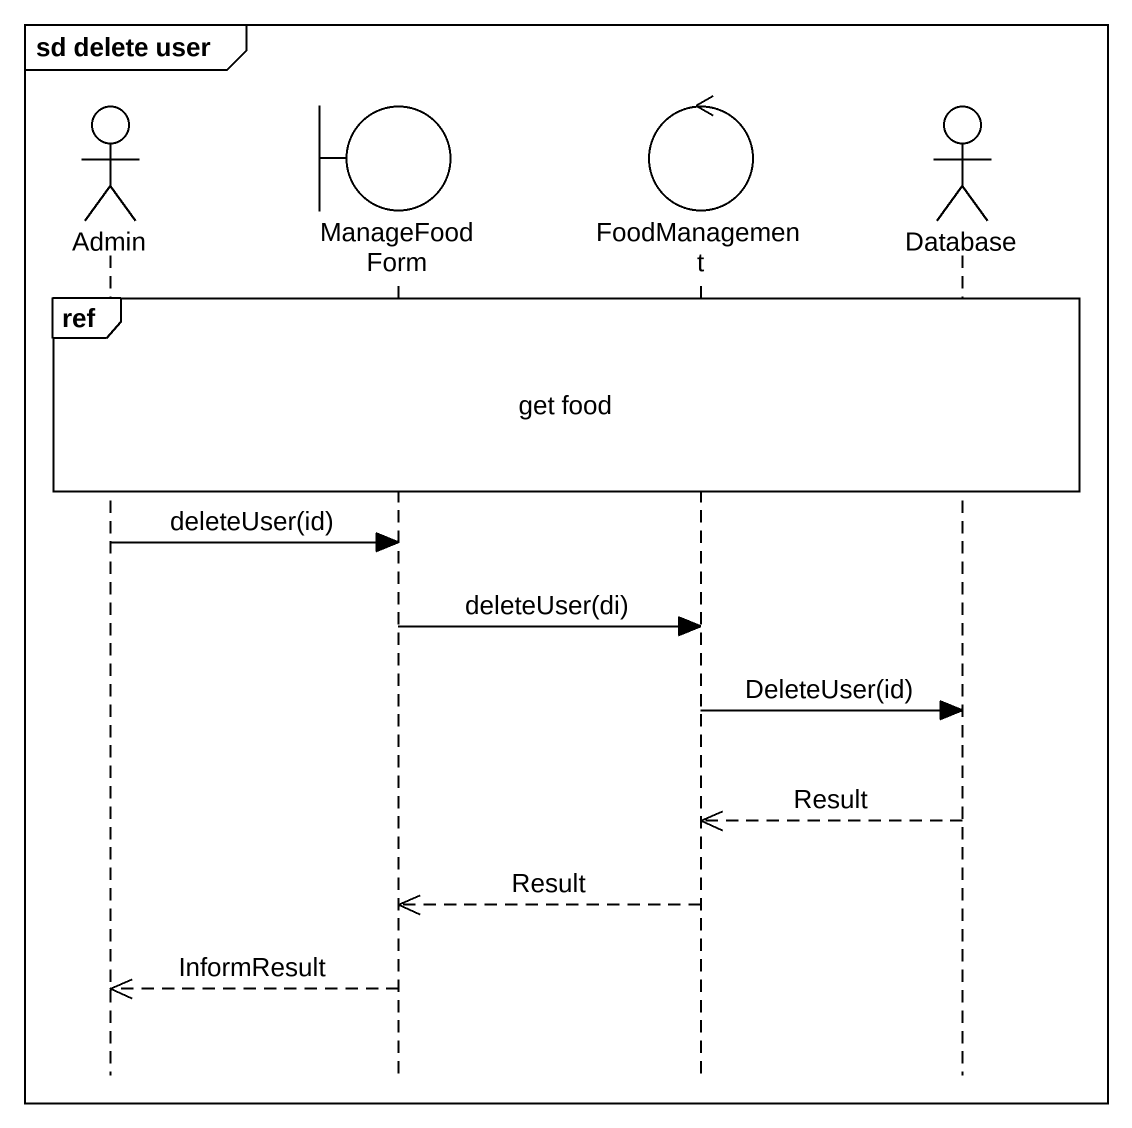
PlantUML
@startuml
mainframe sd delete user
hide footbox
actor Admin
boundary ManageFoodForm
control FoodManagement
actor "Database" as Database_

ref over Admin, ManageFoodForm, FoodManagement, Database_ : get food
Admin -> ManageFoodForm : deleteUser(id)
ManageFoodForm -> FoodManagement : deleteUser(di)
FoodManagement -> Database_ : DeleteUser(id)
Database_ -->> FoodManagement : Result
FoodManagement -->> ManageFoodForm : Result
ManageFoodForm -->> Admin : InformResult
@enduml
